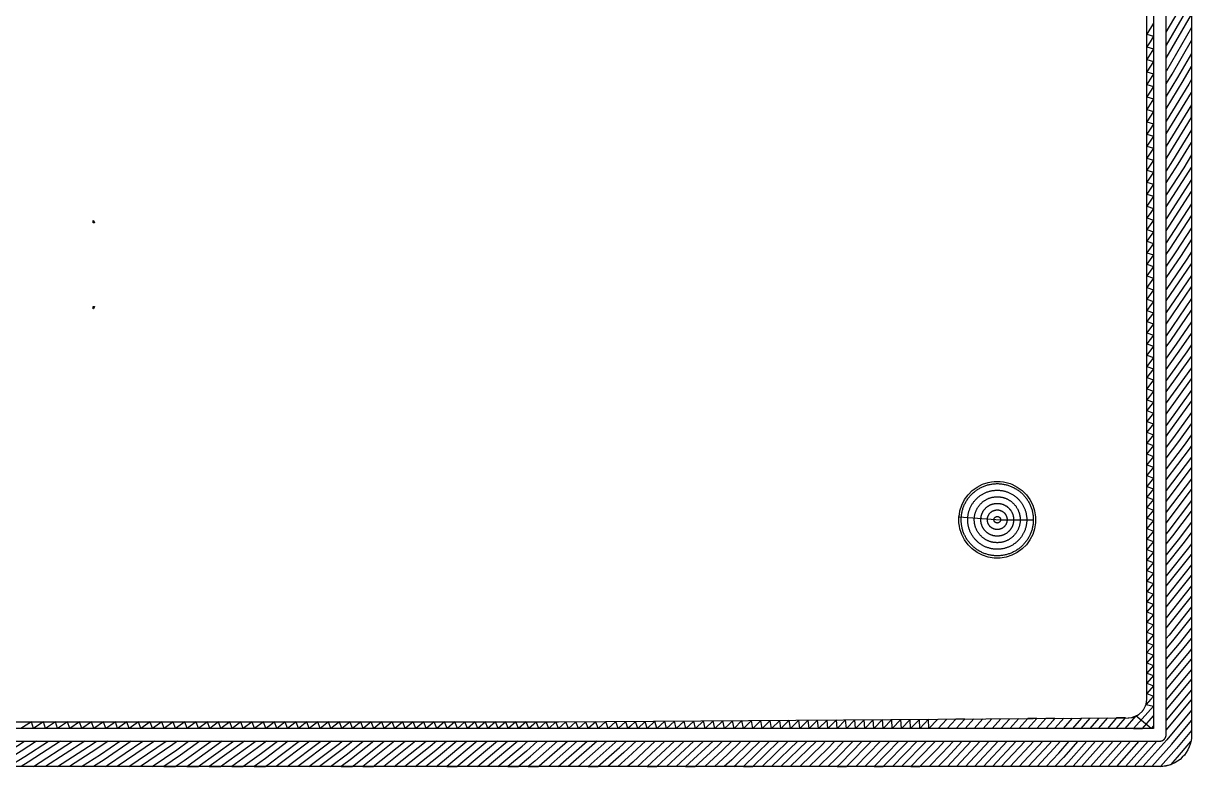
# Model space of a CAD drawing. Header units: metres. Extents: x 100 to 171, y -146 to -25.
# Drawn here: x 138.77 to 170.84, y -146.28 to -125.88 of the extents above; entities that cross this region are included whole.
import ezdxf

# ---------------------------------------------------------------- set-up
doc = ezdxf.new("R2010")
doc.units = ezdxf.units.M

msp = doc.modelspace()

# ---------------------------------------------------------------- linework, layer by layer
for points in [[(170.835, -25.379), (170.835, -145.421), (170.832, -145.486), (170.819, -145.571), (170.798, -145.654), (170.769, -145.735), (170.733, -145.813), (170.688, -145.887), (170.637, -145.956), (170.579, -146.019), (170.516, -146.077), (170.447, -146.128), (170.373, -146.173), (170.295, -146.209), (170.214, -146.238), (170.131, -146.259), (170.046, -146.272), (169.981, -146.275), (100.939, -146.275)], [(100.96, -145.575), (169.96, -145.575), (169.964, -145.575), (169.967, -145.575), (169.97, -145.575), (169.973, -145.574), (169.977, -145.574), (169.981, -145.574), (169.984, -145.573), (169.987, -145.573), (169.991, -145.572), (169.994, -145.572), (169.998, -145.571), (170.001, -145.57), (170.004, -145.569), (170.007, -145.569), (170.011, -145.567), (170.014, -145.566), (170.018, -145.565), (170.02, -145.564), (170.024, -145.563), (170.027, -145.562), (170.03, -145.56), (170.034, -145.559), (170.036, -145.558), (170.039, -145.556), (170.043, -145.554), (170.046, -145.553), (170.049, -145.551), (170.051, -145.549), (170.054, -145.548), (170.057, -145.546), (170.06, -145.543), (170.063, -145.541), (170.065, -145.54), (170.068, -145.538), (170.071, -145.535), (170.074, -145.533), (170.077, -145.53), (170.078, -145.529), (170.081, -145.526), (170.084, -145.524), (170.086, -145.521), (170.089, -145.518), (170.09, -145.517), (170.093, -145.514), (170.095, -145.511), (170.098, -145.508), (170.1, -145.505), (170.101, -145.503), (170.103, -145.5), (170.106, -145.497), (170.108, -145.494), (170.109, -145.491), (170.111, -145.489), (170.113, -145.486), (170.114, -145.483), (170.116, -145.479), (170.118, -145.476), (170.119, -145.474), (170.12, -145.47), (170.122, -145.467), (170.123, -145.464), (170.124, -145.46), (170.125, -145.458), (170.126, -145.454), (170.127, -145.451), (170.129, -145.447), (170.129, -145.444), (170.13, -145.441), (170.131, -145.438), (170.132, -145.434), (170.132, -145.431), (170.133, -145.427), (170.133, -145.424), (170.134, -145.421), (170.134, -145.417), (170.134, -145.413), (170.135, -145.41), (170.135, -145.407), (170.135, -145.404), (170.135, -145.4), (170.135, -25.4)], [(169.785, -25.575), (169.785, -145.225), (101.135, -145.225), (101.135, -25.575)], [(101.835, -145.049), (153.453, -145.049), (153.454, -145.049), (153.457, -145.049), (153.457, -145.049), (169.089, -144.936), (169.093, -144.936), (169.097, -144.936), (169.1, -144.936), (169.104, -144.936), (169.107, -144.935), (169.196, -144.924), (169.2, -144.923), (169.203, -144.923), (169.207, -144.922), (169.21, -144.921), (169.214, -144.92), (169.217, -144.919), (169.221, -144.918), (169.224, -144.917), (169.228, -144.916), (169.231, -144.915), (169.234, -144.914), (169.238, -144.912), (169.35, -144.863), (169.354, -144.861), (169.357, -144.86), (169.361, -144.858), (169.364, -144.856), (169.367, -144.854), (169.37, -144.852), (169.374, -144.85), (169.377, -144.848), (169.38, -144.846), (169.383, -144.843), (169.386, -144.841), (169.389, -144.838), (169.392, -144.836), (169.482, -144.752), (169.485, -144.75), (169.488, -144.747), (169.49, -144.744), (169.493, -144.742), (169.495, -144.739), (169.498, -144.736), (169.5, -144.733), (169.502, -144.73), (169.505, -144.726), (169.507, -144.723), (169.509, -144.72), (169.511, -144.717), (169.513, -144.713), (169.571, -144.605), (169.573, -144.602), (169.575, -144.598), (169.576, -144.595), (169.578, -144.591), (169.579, -144.588), (169.58, -144.584), (169.582, -144.581), (169.583, -144.577), (169.584, -144.573), (169.585, -144.57), (169.586, -144.566), (169.587, -144.562), (169.587, -144.558), (169.607, -144.437), (169.608, -144.434), (169.608, -144.43), (169.609, -144.426), (169.609, -144.423), (169.609, -144.419), (169.609, -144.416), (169.609, -144.412), (169.609, -26.275)], [(170.135, -126.837), (170.835, -125.636), (170.835, -125.278), (170.834, -125.28), (170.135, -126.479), (170.135, -126.122), (170.677, -125.192), (170.835, -124.905)], [(169.785, -125.873), (169.609, -126.174), (169.785, -126.23), (169.695, -126.384), (169.609, -126.523), (169.785, -126.582), (169.609, -126.866), (169.785, -126.925), (169.609, -127.21), (169.785, -127.268), (169.609, -127.553), (169.785, -127.611), (169.609, -127.896), (169.785, -127.954), (169.609, -128.239), (169.785, -128.297), (169.609, -128.582), (169.785, -128.64), (169.732, -128.726), (169.609, -128.915), (169.785, -128.975), (169.609, -129.245), (169.785, -129.305), (169.609, -129.575), (169.785, -129.635), (169.609, -129.905), (169.785, -129.965), (169.609, -130.235), (169.785, -130.295), (169.609, -130.565), (169.785, -130.625), (169.609, -130.895), (169.785, -130.955), (169.694, -131.095), (169.609, -131.218), (169.785, -131.281), (169.609, -131.536), (169.785, -131.599), (169.609, -131.854), (169.785, -131.917), (169.609, -132.173), (169.785, -132.235), (169.609, -132.491), (169.785, -132.553), (169.609, -132.809), (169.785, -132.871), (169.609, -133.127), (169.785, -133.189), (169.609, -133.445), (169.785, -133.508), (169.728, -133.59), (169.609, -133.755), (169.785, -133.819), (169.609, -134.062), (169.785, -134.126), (169.609, -134.369), (169.785, -134.434), (169.609, -134.676), (169.785, -134.741), (169.609, -134.984), (169.785, -135.048), (169.609, -135.291), (169.785, -135.355), (169.609, -135.598), (169.785, -135.663), (169.609, -135.905), (169.785, -135.97), (169.68, -136.115), (169.609, -136.208), (169.785, -136.274), (169.609, -136.505), (169.785, -136.572), (169.609, -136.802), (169.785, -136.869), (169.609, -137.099), (169.785, -137.166), (169.609, -137.397), (169.785, -137.463), (169.609, -137.694), (169.785, -137.761), (169.609, -137.991), (169.785, -138.058), (169.609, -138.288), (169.785, -138.355), (169.609, -138.586), (169.785, -138.652), (169.691, -138.776), (169.609, -138.878), (169.785, -138.946), (169.609, -139.166), (169.785, -139.234), (169.609, -139.454), (169.785, -139.523), (169.609, -139.742), (169.785, -139.811), (169.609, -140.03), (169.785, -140.099), (169.609, -140.318), (169.785, -140.387), (169.609, -140.606), (169.785, -140.675), (169.609, -140.894), (169.785, -140.963), (169.609, -141.182), (169.785, -141.251), (169.611, -141.468), (169.609, -141.47), (169.785, -141.539), (169.75, -141.582), (169.609, -141.75), (169.785, -141.821), (169.609, -142.029), (169.785, -142.1), (169.609, -142.309), (169.785, -142.38), (169.609, -142.588), (169.785, -142.659), (169.609, -142.868), (169.785, -142.939), (169.609, -143.147), (169.785, -143.218), (169.609, -143.427), (169.785, -143.498), (169.609, -143.706), (169.785, -143.777), (169.609, -143.986), (169.785, -144.057), (169.609, -144.266), (169.785, -144.337), (169.712, -144.423), (169.586, -144.566), (169.785, -144.612), (169.243, -145.225), (169.484, -145.225), (169.785, -144.884), (169.785, -145.156), (169.724, -145.225), (169.306, -144.882), (169.003, -145.225), (168.763, -145.225), (169.018, -144.937), (168.776, -144.939), (168.523, -145.225), (168.282, -145.225), (168.534, -144.94)], [(170.835, -125.993), (170.143, -127.181), (170.135, -127.193)], [(170.135, -127.537), (170.297, -127.274), (170.835, -126.351)], [(170.835, -126.708), (170.451, -127.366), (170.135, -127.88)], [(170.135, -128.223), (170.606, -127.459), (170.835, -127.065)], [(170.835, -127.423), (170.76, -127.551), (170.135, -128.566)], [(170.135, -128.909), (170.835, -127.773)], [(170.135, -129.593), (170.161, -129.553), (170.835, -128.459), (170.835, -128.116), (170.135, -129.252)], [(170.835, -128.802), (170.313, -129.65), (170.135, -129.923)], [(170.135, -130.253), (170.465, -129.746), (170.835, -129.145)], [(170.835, -129.488), (170.617, -129.842), (170.135, -130.583)], [(170.135, -130.913), (170.769, -129.939), (170.835, -129.831)], [(170.835, -130.167), (170.135, -131.243)], [(170.135, -131.573), (170.835, -130.497)], [(170.835, -130.827), (170.135, -131.903)], [(140.69, -131.35), (140.69, -131.286), (140.695, -131.292), (140.724, -131.35), (140.69, -131.35)], [(170.135, -132.224), (170.253, -132.051), (170.835, -131.157)], [(170.835, -131.487), (170.403, -132.151), (170.135, -132.542)], [(170.135, -132.86), (170.553, -132.251), (170.835, -131.817)], [(170.835, -132.148), (170.702, -132.351), (170.135, -133.178)], [(170.835, -132.794), (170.135, -133.815), (170.135, -133.497), (170.835, -132.476)], [(170.135, -134.133), (170.835, -133.113)], [(140.69, -133.714), (140.69, -133.65), (140.724, -133.65), (140.695, -133.708), (140.69, -133.714)], [(170.835, -133.431), (170.135, -134.451)], [(170.135, -134.759), (170.265, -134.58), (170.835, -133.749)], [(170.835, -134.067), (170.412, -134.683), (170.135, -135.067)], [(170.135, -135.374), (170.559, -134.787), (170.835, -134.385)], [(170.835, -134.703), (170.706, -134.891), (170.135, -135.681)], [(170.135, -135.988), (170.835, -135.02)], [(170.835, -135.327), (170.135, -136.296)], [(170.135, -136.603), (170.835, -135.635)], [(170.835, -135.942), (170.135, -136.91)], [(170.135, -137.213), (170.194, -137.136), (170.835, -136.249)], [(170.835, -136.556), (170.338, -137.244), (170.135, -137.511)], [(170.135, -137.808), (170.483, -137.351), (170.835, -136.864)], [(170.835, -137.171), (170.627, -137.458), (170.135, -138.105)], [(170.135, -138.402), (170.772, -137.565), (170.835, -137.478)], [(170.835, -137.78), (170.135, -138.7)], [(170.135, -138.997), (170.835, -138.077)], [(164.449, -139.417), (164.46, -139.352), (164.475, -139.254), (164.526, -139.097), (164.602, -138.949), (164.699, -138.816), (164.816, -138.699), (164.949, -138.602), (165.097, -138.526), (165.254, -138.475), (165.339, -138.462), (165.417, -138.449), (165.583, -138.449), (165.673, -138.464), (165.746, -138.475), (165.852, -138.51), (165.903, -138.526), (166.051, -138.602), (166.184, -138.699), (166.301, -138.816), (166.398, -138.949), (166.474, -139.097), (166.525, -139.254), (166.551, -139.417), (166.551, -139.583), (166.525, -139.746), (166.474, -139.903), (166.398, -140.051), (166.301, -140.184), (166.184, -140.301), (166.051, -140.398), (165.903, -140.474), (165.746, -140.525), (165.583, -140.551), (165.417, -140.551), (165.254, -140.525), (165.097, -140.474), (164.949, -140.398), (164.816, -140.301), (164.699, -140.184), (164.602, -140.051), (164.526, -139.903), (164.51, -139.852), (164.475, -139.746), (164.464, -139.673), (164.449, -139.583), (164.449, -139.417), (165.59, -139.5), (165.59, -139.502), (165.59, -139.504), (165.59, -139.507), (165.59, -139.509), (165.589, -139.511), (165.589, -139.513), (165.589, -139.515), (165.588, -139.518), (165.588, -139.52), (165.587, -139.522), (165.587, -139.524), (165.586, -139.526), (165.585, -139.528), (165.585, -139.53), (165.584, -139.532), (165.583, -139.534), (165.582, -139.536), (165.581, -139.538), (165.58, -139.54), (165.579, -139.542), (165.578, -139.544), (165.577, -139.546), (165.576, -139.548), (165.575, -139.55), (165.574, -139.552), (165.572, -139.554), (165.571, -139.555), (165.57, -139.557), (165.568, -139.559), (165.567, -139.56), (165.565, -139.562), (165.564, -139.564), (165.562, -139.565), (165.56, -139.567), (165.559, -139.568), (165.557, -139.57), (165.555, -139.571), (165.554, -139.572), (165.552, -139.574), (165.55, -139.575), (165.548, -139.576), (165.546, -139.577), (165.544, -139.578), (165.542, -139.579), (165.54, -139.58), (165.538, -139.581), (165.536, -139.582), (165.534, -139.583), (165.532, -139.584), (165.53, -139.585), (165.528, -139.585), (165.526, -139.586), (165.524, -139.587), (165.522, -139.587), (165.52, -139.588), (165.518, -139.588), (165.515, -139.589), (165.513, -139.589), (165.511, -139.589), (165.509, -139.59), (165.507, -139.59), (165.504, -139.59), (165.502, -139.59), (165.5, -139.59), (165.498, -139.59), (165.496, -139.59), (165.493, -139.59), (165.491, -139.59), (165.489, -139.589), (165.487, -139.589), (165.485, -139.589), (165.482, -139.588), (165.48, -139.588), (165.478, -139.587), (165.476, -139.587), (165.474, -139.586), (165.472, -139.585), (165.47, -139.585), (165.468, -139.584), (165.466, -139.583), (165.464, -139.582), (165.462, -139.581), (165.46, -139.58), (165.458, -139.579), (165.456, -139.578), (165.454, -139.577), (165.452, -139.576), (165.45, -139.575), (165.448, -139.574), (165.446, -139.572), (165.445, -139.571), (165.443, -139.57), (165.441, -139.568), (165.44, -139.567), (165.438, -139.565), (165.436, -139.564), (165.435, -139.562), (165.433, -139.56), (165.432, -139.559), (165.43, -139.557), (165.429, -139.555), (165.428, -139.554), (165.426, -139.552), (165.425, -139.55), (165.424, -139.548), (165.423, -139.546), (165.422, -139.544), (165.421, -139.542), (165.42, -139.54), (165.419, -139.538), (165.418, -139.536), (165.417, -139.534), (165.416, -139.532), (165.415, -139.53), (165.415, -139.528), (165.414, -139.526), (165.413, -139.524), (165.413, -139.522), (165.412, -139.52), (165.412, -139.518), (165.411, -139.515), (165.411, -139.513), (165.411, -139.511), (165.41, -139.509), (165.41, -139.507), (165.41, -139.504), (165.41, -139.502), (165.41, -139.5), (165.41, -139.498), (165.41, -139.496), (165.41, -139.493), (165.41, -139.491), (165.411, -139.489), (165.411, -139.487), (165.411, -139.485), (165.412, -139.482), (165.412, -139.48), (165.413, -139.478), (165.413, -139.476), (165.414, -139.474), (165.415, -139.472), (165.415, -139.47), (165.416, -139.468), (165.417, -139.466), (165.418, -139.464), (165.419, -139.462), (165.42, -139.46), (165.421, -139.458), (165.422, -139.456), (165.423, -139.454), (165.424, -139.452), (165.425, -139.45), (165.426, -139.448), (165.428, -139.446), (165.429, -139.445), (165.43, -139.443), (165.432, -139.441), (165.433, -139.44), (165.435, -139.438), (165.436, -139.436), (165.438, -139.435), (165.44, -139.433), (165.441, -139.432), (165.443, -139.43), (165.445, -139.429), (165.446, -139.428), (165.448, -139.426), (165.45, -139.425), (165.452, -139.424), (165.454, -139.423), (165.456, -139.422), (165.458, -139.421), (165.46, -139.42), (165.462, -139.419), (165.464, -139.418), (165.466, -139.417), (165.468, -139.416), (165.47, -139.415), (165.472, -139.415), (165.474, -139.414), (165.476, -139.413), (165.478, -139.413), (165.48, -139.412), (165.482, -139.412), (165.485, -139.411), (165.487, -139.411), (165.489, -139.411), (165.491, -139.41), (165.493, -139.41), (165.496, -139.41), (165.498, -139.41), (165.5, -139.41), (165.502, -139.41), (165.504, -139.41), (165.507, -139.41), (165.509, -139.41), (165.511, -139.411), (165.513, -139.411), (165.515, -139.411), (165.518, -139.412), (165.52, -139.412), (165.522, -139.413), (165.524, -139.413), (165.526, -139.414), (165.528, -139.415), (165.53, -139.415), (165.532, -139.416), (165.534, -139.417), (165.536, -139.418), (165.538, -139.419), (165.54, -139.42), (165.542, -139.421), (165.544, -139.422), (165.546, -139.423), (165.548, -139.424), (165.55, -139.425), (165.552, -139.426), (165.554, -139.428), (165.555, -139.429), (165.557, -139.43), (165.559, -139.432), (165.56, -139.433), (165.562, -139.435), (165.564, -139.436), (165.565, -139.438), (165.567, -139.44), (165.568, -139.441), (165.57, -139.443), (165.571, -139.445), (165.572, -139.446), (165.574, -139.448), (165.575, -139.45), (165.576, -139.452), (165.577, -139.454), (165.578, -139.456), (165.579, -139.458), (165.58, -139.46), (165.581, -139.462), (165.582, -139.464), (165.583, -139.466), (165.584, -139.468), (165.585, -139.47), (165.585, -139.472), (165.586, -139.474), (165.587, -139.476), (165.587, -139.478), (165.588, -139.48), (165.588, -139.482), (165.589, -139.485), (165.589, -139.487), (165.589, -139.489), (165.59, -139.491), (165.59, -139.493), (165.59, -139.496), (165.59, -139.498), (165.59, -139.5), (165.77, -139.5), (165.77, -139.507), (165.77, -139.513), (165.769, -139.52), (165.769, -139.526), (165.768, -139.533), (165.767, -139.54), (165.766, -139.546), (165.765, -139.553), (165.763, -139.559), (165.762, -139.566), (165.76, -139.572), (165.758, -139.578), (165.756, -139.585), (165.754, -139.591), (165.752, -139.597), (165.749, -139.603), (165.747, -139.609), (165.744, -139.615), (165.741, -139.621), (165.738, -139.627), (165.735, -139.633), (165.732, -139.639), (165.728, -139.644), (165.724, -139.65), (165.721, -139.655), (165.717, -139.661), (165.713, -139.666), (165.709, -139.671), (165.704, -139.676), (165.7, -139.681), (165.696, -139.686), (165.691, -139.691), (165.686, -139.696), (165.681, -139.7), (165.676, -139.704), (165.671, -139.709), (165.666, -139.713), (165.661, -139.717), (165.655, -139.721), (165.65, -139.724), (165.644, -139.728), (165.639, -139.732), (165.633, -139.735), (165.627, -139.738), (165.621, -139.741), (165.615, -139.744), (165.609, -139.747), (165.603, -139.749), (165.597, -139.752), (165.591, -139.754), (165.585, -139.756), (165.578, -139.758), (165.572, -139.76), (165.566, -139.762), (165.559, -139.763), (165.553, -139.765), (165.546, -139.766), (165.54, -139.767), (165.533, -139.768), (165.526, -139.769), (165.52, -139.769), (165.513, -139.77), (165.507, -139.77), (165.5, -139.77), (165.493, -139.77), (165.487, -139.77), (165.48, -139.769), (165.474, -139.769), (165.467, -139.768), (165.46, -139.767), (165.454, -139.766), (165.447, -139.765), (165.441, -139.763), (165.434, -139.762), (165.428, -139.76), (165.422, -139.758), (165.415, -139.756), (165.409, -139.754), (165.403, -139.752), (165.397, -139.749), (165.391, -139.747), (165.385, -139.744), (165.379, -139.741), (165.373, -139.738), (165.367, -139.735), (165.361, -139.732), (165.356, -139.728), (165.35, -139.724), (165.345, -139.721), (165.339, -139.717), (165.334, -139.713), (165.329, -139.709), (165.324, -139.704), (165.319, -139.7), (165.314, -139.696), (165.309, -139.691), (165.304, -139.686), (165.3, -139.681), (165.296, -139.676), (165.291, -139.671), (165.287, -139.666), (165.283, -139.661), (165.279, -139.655), (165.276, -139.65), (165.272, -139.644), (165.268, -139.639), (165.265, -139.633), (165.262, -139.627), (165.259, -139.621), (165.256, -139.615), (165.253, -139.609), (165.251, -139.603), (165.248, -139.597), (165.246, -139.591), (165.244, -139.585), (165.242, -139.578), (165.24, -139.572), (165.238, -139.566), (165.237, -139.559), (165.235, -139.553), (165.234, -139.546), (165.233, -139.54), (165.232, -139.533), (165.231, -139.526), (165.231, -139.52), (165.23, -139.513), (165.23, -139.507), (165.23, -139.5), (165.23, -139.493), (165.23, -139.487), (165.231, -139.48), (165.231, -139.474), (165.232, -139.467), (165.233, -139.46), (165.234, -139.454), (165.235, -139.447), (165.237, -139.441), (165.238, -139.434), (165.24, -139.428), (165.242, -139.422), (165.244, -139.415), (165.246, -139.409), (165.248, -139.403), (165.251, -139.397), (165.253, -139.391), (165.256, -139.385), (165.259, -139.379), (165.262, -139.373), (165.265, -139.367), (165.268, -139.361), (165.272, -139.356), (165.276, -139.35), (165.279, -139.345), (165.283, -139.339), (165.287, -139.334), (165.291, -139.329), (165.296, -139.324), (165.3, -139.319), (165.304, -139.314), (165.309, -139.309), (165.314, -139.304), (165.319, -139.3), (165.324, -139.296), (165.329, -139.291), (165.334, -139.287), (165.339, -139.283), (165.345, -139.279), (165.35, -139.276), (165.356, -139.272), (165.361, -139.268), (165.367, -139.265), (165.373, -139.262), (165.379, -139.259), (165.385, -139.256), (165.391, -139.253), (165.397, -139.251), (165.403, -139.248), (165.409, -139.246), (165.415, -139.244), (165.422, -139.242), (165.428, -139.24), (165.434, -139.238), (165.441, -139.237), (165.447, -139.235), (165.454, -139.234), (165.46, -139.233), (165.467, -139.232), (165.474, -139.231), (165.48, -139.231), (165.487, -139.23), (165.493, -139.23), (165.5, -139.23), (165.507, -139.23), (165.513, -139.23), (165.52, -139.231), (165.526, -139.231), (165.533, -139.232), (165.54, -139.233), (165.546, -139.234), (165.553, -139.235), (165.559, -139.237), (165.566, -139.238), (165.572, -139.24), (165.578, -139.242), (165.585, -139.244), (165.591, -139.246), (165.597, -139.248), (165.603, -139.251), (165.609, -139.253), (165.615, -139.256), (165.621, -139.259), (165.627, -139.262), (165.633, -139.265), (165.639, -139.268), (165.644, -139.272), (165.65, -139.276), (165.655, -139.279), (165.661, -139.283), (165.666, -139.287), (165.671, -139.291), (165.676, -139.296), (165.681, -139.3), (165.686, -139.304), (165.691, -139.309), (165.696, -139.314), (165.7, -139.319), (165.704, -139.324), (165.709, -139.329), (165.713, -139.334), (165.717, -139.339), (165.721, -139.345), (165.724, -139.35), (165.728, -139.356), (165.732, -139.361), (165.735, -139.367), (165.738, -139.373), (165.741, -139.379), (165.744, -139.385), (165.747, -139.391), (165.749, -139.397), (165.752, -139.403), (165.754, -139.409), (165.756, -139.415), (165.758, -139.422), (165.76, -139.428), (165.762, -139.434), (165.763, -139.441), (165.765, -139.447), (165.766, -139.454), (165.767, -139.46), (165.768, -139.467), (165.769, -139.474), (165.769, -139.48), (165.77, -139.487), (165.77, -139.493), (165.77, -139.5), (165.95, -139.5), (165.95, -139.511), (165.949, -139.522), (165.949, -139.533), (165.948, -139.544), (165.947, -139.555), (165.945, -139.566), (165.943, -139.577), (165.941, -139.588), (165.939, -139.599), (165.937, -139.609), (165.934, -139.62), (165.931, -139.631), (165.927, -139.641), (165.924, -139.652), (165.92, -139.662), (165.916, -139.672), (165.911, -139.682), (165.907, -139.692), (165.902, -139.702), (165.897, -139.712), (165.892, -139.722), (165.886, -139.731), (165.88, -139.741), (165.874, -139.75), (165.868, -139.759), (165.861, -139.768), (165.855, -139.777), (165.848, -139.785), (165.841, -139.794), (165.833, -139.802), (165.826, -139.81), (165.818, -139.818), (165.81, -139.826), (165.802, -139.833), (165.794, -139.841), (165.785, -139.848), (165.777, -139.855), (165.768, -139.861), (165.759, -139.868), (165.75, -139.874), (165.741, -139.88), (165.731, -139.886), (165.722, -139.892), (165.712, -139.897), (165.702, -139.902), (165.692, -139.907), (165.682, -139.911), (165.672, -139.916), (165.662, -139.92), (165.652, -139.924), (165.641, -139.927), (165.631, -139.931), (165.62, -139.934), (165.609, -139.937), (165.599, -139.939), (165.588, -139.941), (165.577, -139.943), (165.566, -139.945), (165.555, -139.947), (165.544, -139.948), (165.533, -139.949), (165.522, -139.949), (165.511, -139.95), (165.5, -139.95), (165.489, -139.95), (165.478, -139.949), (165.467, -139.949), (165.456, -139.948), (165.445, -139.947), (165.434, -139.945), (165.423, -139.943), (165.412, -139.941), (165.401, -139.939), (165.391, -139.937), (165.38, -139.934), (165.369, -139.931), (165.359, -139.927), (165.348, -139.924), (165.338, -139.92), (165.328, -139.916), (165.318, -139.911), (165.308, -139.907), (165.298, -139.902), (165.288, -139.897), (165.278, -139.892), (165.269, -139.886), (165.259, -139.88), (165.25, -139.874), (165.241, -139.868), (165.232, -139.861), (165.223, -139.855), (165.215, -139.848), (165.206, -139.841), (165.198, -139.833), (165.19, -139.826), (165.182, -139.818), (165.174, -139.81), (165.167, -139.802), (165.159, -139.794), (165.152, -139.785), (165.145, -139.777), (165.139, -139.768), (165.132, -139.759), (165.126, -139.75), (165.12, -139.741), (165.114, -139.731), (165.108, -139.722), (165.103, -139.712), (165.098, -139.702), (165.093, -139.692), (165.089, -139.682), (165.084, -139.672), (165.08, -139.662), (165.076, -139.652), (165.073, -139.641), (165.069, -139.631), (165.066, -139.62), (165.063, -139.609), (165.061, -139.599), (165.059, -139.588), (165.057, -139.577), (165.055, -139.566), (165.053, -139.555), (165.052, -139.544), (165.051, -139.533), (165.051, -139.522), (165.05, -139.511), (165.05, -139.5), (165.05, -139.489), (165.051, -139.478), (165.051, -139.467), (165.052, -139.456), (165.053, -139.445), (165.055, -139.434), (165.057, -139.423), (165.059, -139.412), (165.061, -139.401), (165.063, -139.391), (165.066, -139.38), (165.069, -139.369), (165.073, -139.359), (165.076, -139.348), (165.08, -139.338), (165.084, -139.328), (165.089, -139.318), (165.093, -139.308), (165.098, -139.298), (165.103, -139.288), (165.108, -139.278), (165.114, -139.269), (165.12, -139.259), (165.126, -139.25), (165.132, -139.241), (165.139, -139.232), (165.145, -139.223), (165.152, -139.215), (165.159, -139.206), (165.167, -139.198), (165.174, -139.19), (165.182, -139.182), (165.19, -139.174), (165.198, -139.167), (165.206, -139.159), (165.215, -139.152), (165.223, -139.145), (165.232, -139.139), (165.241, -139.132), (165.25, -139.126), (165.259, -139.12), (165.269, -139.114), (165.278, -139.108), (165.288, -139.103), (165.298, -139.098), (165.308, -139.093), (165.318, -139.089), (165.328, -139.084), (165.338, -139.08), (165.348, -139.076), (165.359, -139.073), (165.369, -139.069), (165.38, -139.066), (165.391, -139.063), (165.401, -139.061), (165.412, -139.059), (165.423, -139.057), (165.434, -139.055), (165.445, -139.053), (165.456, -139.052), (165.467, -139.051), (165.478, -139.051), (165.489, -139.05), (165.5, -139.05), (165.511, -139.05), (165.522, -139.051), (165.533, -139.051), (165.544, -139.052), (165.555, -139.053), (165.566, -139.055), (165.577, -139.057), (165.588, -139.059), (165.599, -139.061), (165.609, -139.063), (165.62, -139.066), (165.631, -139.069), (165.641, -139.073), (165.652, -139.076), (165.662, -139.08), (165.672, -139.084), (165.682, -139.089), (165.692, -139.093), (165.702, -139.098), (165.712, -139.103), (165.722, -139.108), (165.731, -139.114), (165.741, -139.12), (165.75, -139.126), (165.759, -139.132), (165.768, -139.139), (165.777, -139.145), (165.785, -139.152), (165.794, -139.159), (165.802, -139.167), (165.81, -139.174), (165.818, -139.182), (165.826, -139.19), (165.833, -139.198), (165.841, -139.206), (165.848, -139.215), (165.855, -139.223), (165.861, -139.232), (165.868, -139.241), (165.874, -139.25), (165.88, -139.259), (165.886, -139.269), (165.892, -139.278), (165.897, -139.288), (165.902, -139.298), (165.907, -139.308), (165.911, -139.318), (165.916, -139.328), (165.92, -139.338), (165.924, -139.348), (165.927, -139.359), (165.931, -139.369), (165.934, -139.38), (165.937, -139.391), (165.939, -139.401), (165.941, -139.412), (165.943, -139.423), (165.945, -139.434), (165.947, -139.445), (165.948, -139.456), (165.949, -139.467), (165.949, -139.478), (165.95, -139.489), (165.95, -139.5), (166.13, -139.5), (166.13, -139.515), (166.129, -139.531), (166.128, -139.546), (166.127, -139.562), (166.125, -139.577), (166.123, -139.592), (166.121, -139.608), (166.118, -139.623), (166.115, -139.638), (166.111, -139.653), (166.107, -139.668), (166.103, -139.683), (166.098, -139.698), (166.093, -139.712), (166.088, -139.727), (166.082, -139.741), (166.076, -139.755), (166.07, -139.769), (166.063, -139.783), (166.056, -139.797), (166.048, -139.811), (166.04, -139.824), (166.032, -139.837), (166.024, -139.85), (166.015, -139.863), (166.006, -139.875), (165.997, -139.888), (165.987, -139.9), (165.977, -139.911), (165.967, -139.923), (165.956, -139.934), (165.945, -139.945), (165.934, -139.956), (165.923, -139.967), (165.911, -139.977), (165.9, -139.987), (165.888, -139.997), (165.875, -140.006), (165.863, -140.015), (165.85, -140.024), (165.837, -140.032), (165.824, -140.04), (165.811, -140.048), (165.797, -140.056), (165.783, -140.063), (165.769, -140.07), (165.755, -140.076), (165.741, -140.082), (165.727, -140.088), (165.712, -140.093), (165.698, -140.098), (165.683, -140.103), (165.668, -140.107), (165.653, -140.111), (165.638, -140.115), (165.623, -140.118), (165.608, -140.121), (165.592, -140.123), (165.577, -140.125), (165.562, -140.127), (165.546, -140.128), (165.531, -140.129), (165.515, -140.13), (165.5, -140.13), (165.485, -140.13), (165.469, -140.129), (165.454, -140.128), (165.438, -140.127), (165.423, -140.125), (165.408, -140.123), (165.392, -140.121), (165.377, -140.118), (165.362, -140.115), (165.347, -140.111), (165.332, -140.107), (165.317, -140.103), (165.302, -140.098), (165.288, -140.093), (165.273, -140.088), (165.259, -140.082), (165.245, -140.076), (165.231, -140.07), (165.217, -140.063), (165.203, -140.056), (165.189, -140.048), (165.176, -140.04), (165.163, -140.032), (165.15, -140.024), (165.137, -140.015), (165.125, -140.006), (165.112, -139.997), (165.1, -139.987), (165.089, -139.977), (165.077, -139.967), (165.066, -139.956), (165.055, -139.945), (165.044, -139.934), (165.033, -139.923), (165.023, -139.911), (165.013, -139.9), (165.003, -139.888), (164.994, -139.875), (164.985, -139.863), (164.976, -139.85), (164.968, -139.837), (164.96, -139.824), (164.952, -139.811), (164.944, -139.797), (164.937, -139.783), (164.93, -139.769), (164.924, -139.755), (164.918, -139.741), (164.912, -139.727), (164.907, -139.712), (164.902, -139.698), (164.897, -139.683), (164.893, -139.668), (164.889, -139.653), (164.885, -139.638), (164.882, -139.623), (164.879, -139.608), (164.877, -139.592), (164.875, -139.577), (164.873, -139.562), (164.872, -139.546), (164.871, -139.531), (164.87, -139.515), (164.87, -139.5), (164.87, -139.485), (164.871, -139.469), (164.872, -139.454), (164.873, -139.438), (164.875, -139.423), (164.877, -139.408), (164.879, -139.392), (164.882, -139.377), (164.885, -139.362), (164.889, -139.347), (164.893, -139.332), (164.897, -139.317), (164.902, -139.302), (164.907, -139.288), (164.912, -139.273), (164.918, -139.259), (164.924, -139.245), (164.93, -139.231), (164.937, -139.217), (164.944, -139.203), (164.952, -139.189), (164.96, -139.176), (164.968, -139.163), (164.976, -139.15), (164.985, -139.137), (164.994, -139.125), (165.003, -139.112), (165.013, -139.1), (165.023, -139.089), (165.033, -139.077), (165.044, -139.066), (165.055, -139.055), (165.066, -139.044), (165.077, -139.033), (165.089, -139.023), (165.1, -139.013), (165.112, -139.003), (165.125, -138.994), (165.137, -138.985), (165.15, -138.976), (165.163, -138.968), (165.176, -138.96), (165.189, -138.952), (165.203, -138.944), (165.217, -138.937), (165.231, -138.93), (165.245, -138.924), (165.259, -138.918), (165.273, -138.912), (165.288, -138.907), (165.302, -138.902), (165.317, -138.897), (165.332, -138.893), (165.347, -138.889), (165.362, -138.885), (165.377, -138.882), (165.392, -138.879), (165.408, -138.877), (165.423, -138.875), (165.438, -138.873), (165.454, -138.872), (165.469, -138.871), (165.485, -138.87), (165.5, -138.87), (165.515, -138.87), (165.531, -138.871), (165.546, -138.872), (165.562, -138.873), (165.577, -138.875), (165.592, -138.877), (165.608, -138.879), (165.623, -138.882), (165.638, -138.885), (165.653, -138.889), (165.668, -138.893), (165.683, -138.897), (165.698, -138.902), (165.712, -138.907), (165.727, -138.912), (165.741, -138.918), (165.755, -138.924), (165.769, -138.93), (165.783, -138.937), (165.797, -138.944), (165.811, -138.952), (165.824, -138.96), (165.837, -138.968), (165.85, -138.976), (165.863, -138.985), (165.875, -138.994), (165.888, -139.003), (165.9, -139.013), (165.911, -139.023), (165.923, -139.033), (165.934, -139.044), (165.945, -139.055), (165.956, -139.066), (165.967, -139.077), (165.977, -139.089), (165.987, -139.1), (165.997, -139.112), (166.006, -139.125), (166.015, -139.137), (166.024, -139.15), (166.032, -139.163), (166.04, -139.176), (166.048, -139.189), (166.056, -139.203), (166.063, -139.217), (166.07, -139.231), (166.076, -139.245), (166.082, -139.259), (166.088, -139.273), (166.093, -139.288), (166.098, -139.302), (166.103, -139.317), (166.107, -139.332), (166.111, -139.347), (166.115, -139.362), (166.118, -139.377), (166.121, -139.392), (166.123, -139.408), (166.125, -139.423), (166.127, -139.438), (166.128, -139.454), (166.129, -139.469), (166.13, -139.485), (166.13, -139.5), (166.31, -139.5), (166.31, -139.52), (166.309, -139.54), (166.308, -139.56), (166.306, -139.579), (166.304, -139.599), (166.301, -139.619), (166.298, -139.638), (166.294, -139.658), (166.29, -139.677), (166.286, -139.697), (166.281, -139.716), (166.275, -139.735), (166.269, -139.754), (166.263, -139.773), (166.256, -139.792), (166.248, -139.81), (166.241, -139.828), (166.232, -139.846), (166.224, -139.864), (166.214, -139.882), (166.205, -139.899), (166.195, -139.916), (166.184, -139.933), (166.173, -139.95), (166.162, -139.966), (166.151, -139.983), (166.139, -139.998), (166.126, -140.014), (166.113, -140.029), (166.1, -140.044), (166.087, -140.059), (166.073, -140.073), (166.059, -140.087), (166.044, -140.1), (166.029, -140.113), (166.014, -140.126), (165.998, -140.139), (165.983, -140.151), (165.966, -140.162), (165.95, -140.173), (165.933, -140.184), (165.916, -140.195), (165.899, -140.205), (165.882, -140.214), (165.864, -140.224), (165.846, -140.232), (165.828, -140.241), (165.81, -140.248), (165.792, -140.256), (165.773, -140.263), (165.754, -140.269), (165.735, -140.275), (165.716, -140.281), (165.697, -140.286), (165.677, -140.29), (165.658, -140.294), (165.638, -140.298), (165.619, -140.301), (165.599, -140.304), (165.579, -140.306), (165.56, -140.308), (165.54, -140.309), (165.52, -140.31), (165.5, -140.31), (165.48, -140.31), (165.46, -140.309), (165.44, -140.308), (165.421, -140.306), (165.401, -140.304), (165.381, -140.301), (165.362, -140.298), (165.342, -140.294), (165.323, -140.29), (165.303, -140.286), (165.284, -140.281), (165.265, -140.275), (165.246, -140.269), (165.227, -140.263), (165.208, -140.256), (165.19, -140.248), (165.172, -140.241), (165.154, -140.232), (165.136, -140.224), (165.118, -140.214), (165.101, -140.205), (165.084, -140.195), (165.067, -140.184), (165.05, -140.173), (165.034, -140.162), (165.017, -140.151), (165.002, -140.139), (164.986, -140.126), (164.971, -140.113), (164.956, -140.1), (164.941, -140.087), (164.927, -140.073), (164.913, -140.059), (164.9, -140.044), (164.887, -140.029), (164.874, -140.014), (164.861, -139.998), (164.849, -139.983), (164.838, -139.966), (164.827, -139.95), (164.816, -139.933), (164.805, -139.916), (164.795, -139.899), (164.786, -139.882), (164.776, -139.864), (164.768, -139.846), (164.759, -139.828), (164.752, -139.81), (164.744, -139.792), (164.737, -139.773), (164.731, -139.754), (164.725, -139.735), (164.719, -139.716), (164.714, -139.697), (164.71, -139.677), (164.706, -139.658), (164.702, -139.638), (164.699, -139.619), (164.696, -139.599), (164.694, -139.579), (164.692, -139.56), (164.691, -139.54), (164.69, -139.52), (164.69, -139.5), (164.69, -139.48), (164.691, -139.46), (164.692, -139.44), (164.694, -139.421), (164.696, -139.401), (164.699, -139.381), (164.702, -139.362), (164.706, -139.342), (164.71, -139.323), (164.714, -139.303), (164.719, -139.284), (164.725, -139.265), (164.731, -139.246), (164.737, -139.227), (164.744, -139.208), (164.752, -139.19), (164.759, -139.172), (164.768, -139.154), (164.776, -139.136), (164.786, -139.118), (164.795, -139.101), (164.805, -139.084), (164.816, -139.067), (164.827, -139.05), (164.838, -139.034), (164.849, -139.017), (164.861, -139.002), (164.874, -138.986), (164.887, -138.971), (164.9, -138.956), (164.913, -138.941), (164.927, -138.927), (164.941, -138.913), (164.956, -138.9), (164.971, -138.887), (164.986, -138.874), (165.002, -138.861), (165.017, -138.849), (165.034, -138.838), (165.05, -138.827), (165.067, -138.816), (165.084, -138.805), (165.101, -138.795), (165.118, -138.786), (165.136, -138.776), (165.154, -138.768), (165.172, -138.759), (165.19, -138.752), (165.208, -138.744), (165.227, -138.737), (165.246, -138.731), (165.265, -138.725), (165.284, -138.719), (165.303, -138.714), (165.323, -138.71), (165.342, -138.706), (165.362, -138.702), (165.381, -138.699), (165.401, -138.696), (165.421, -138.694), (165.44, -138.692), (165.46, -138.691), (165.48, -138.69), (165.5, -138.69), (165.52, -138.69), (165.54, -138.691), (165.56, -138.692), (165.579, -138.694), (165.599, -138.696), (165.619, -138.699), (165.638, -138.702), (165.658, -138.706), (165.677, -138.71), (165.697, -138.714), (165.716, -138.719), (165.735, -138.725), (165.754, -138.731), (165.773, -138.737), (165.792, -138.744), (165.81, -138.752), (165.828, -138.759), (165.846, -138.768), (165.864, -138.776), (165.882, -138.786), (165.899, -138.795), (165.916, -138.805), (165.933, -138.816), (165.95, -138.827), (165.966, -138.838), (165.983, -138.849), (165.998, -138.861), (166.014, -138.874), (166.029, -138.887), (166.044, -138.9), (166.059, -138.913), (166.073, -138.927), (166.087, -138.941), (166.1, -138.956), (166.113, -138.971), (166.126, -138.986), (166.139, -139.002), (166.151, -139.017), (166.162, -139.034), (166.173, -139.05), (166.184, -139.067), (166.195, -139.084), (166.205, -139.101), (166.214, -139.118), (166.224, -139.136), (166.232, -139.154), (166.241, -139.172), (166.248, -139.19), (166.256, -139.208), (166.263, -139.227), (166.269, -139.246), (166.275, -139.265), (166.281, -139.284), (166.286, -139.303), (166.29, -139.323), (166.294, -139.342), (166.298, -139.362), (166.301, -139.381), (166.304, -139.401), (166.306, -139.421), (166.308, -139.44), (166.309, -139.46), (166.31, -139.48), (166.31, -139.5), (166.31, -139.5), (166.49, -139.5), (166.49, -139.524), (166.489, -139.549), (166.487, -139.573), (166.485, -139.597), (166.483, -139.621), (166.479, -139.645), (166.475, -139.669), (166.471, -139.693), (166.466, -139.717), (166.46, -139.741), (166.454, -139.764), (166.447, -139.787), (166.44, -139.811), (166.432, -139.834), (166.424, -139.856), (166.415, -139.879), (166.405, -139.901), (166.395, -139.923), (166.384, -139.945), (166.373, -139.967), (166.361, -139.988), (166.349, -140.009), (166.336, -140.03), (166.323, -140.05), (166.309, -140.07), (166.295, -140.09), (166.28, -140.109), (166.265, -140.128), (166.25, -140.147), (166.234, -140.165), (166.217, -140.183), (166.2, -140.2), (166.183, -140.217), (166.165, -140.234), (166.147, -140.25), (166.128, -140.265), (166.109, -140.28), (166.09, -140.295), (166.07, -140.309), (166.05, -140.323), (166.03, -140.336), (166.009, -140.349), (165.988, -140.361), (165.967, -140.373), (165.945, -140.384), (165.923, -140.395), (165.901, -140.405), (165.879, -140.415), (165.856, -140.424), (165.834, -140.432), (165.811, -140.44), (165.787, -140.447), (165.764, -140.454), (165.741, -140.46), (165.717, -140.466), (165.693, -140.471), (165.669, -140.475), (165.645, -140.479), (165.621, -140.483), (165.597, -140.485), (165.573, -140.487), (165.549, -140.489), (165.524, -140.49), (165.5, -140.49), (165.476, -140.49), (165.451, -140.489), (165.427, -140.487), (165.403, -140.485), (165.379, -140.483), (165.355, -140.479), (165.331, -140.475), (165.307, -140.471), (165.283, -140.466), (165.259, -140.46), (165.236, -140.454), (165.213, -140.447), (165.189, -140.44), (165.166, -140.432), (165.144, -140.424), (165.121, -140.415), (165.099, -140.405), (165.077, -140.395), (165.055, -140.384), (165.033, -140.373), (165.012, -140.361), (164.991, -140.349), (164.97, -140.336), (164.95, -140.323), (164.93, -140.309), (164.91, -140.295), (164.891, -140.28), (164.872, -140.265), (164.853, -140.25), (164.835, -140.234), (164.817, -140.217), (164.8, -140.2), (164.783, -140.183), (164.766, -140.165), (164.75, -140.147), (164.735, -140.128), (164.72, -140.109), (164.705, -140.09), (164.691, -140.07), (164.677, -140.05), (164.664, -140.03), (164.651, -140.009), (164.639, -139.988), (164.627, -139.967), (164.616, -139.945), (164.605, -139.923), (164.595, -139.901), (164.585, -139.879), (164.576, -139.856), (164.568, -139.834), (164.56, -139.811), (164.553, -139.787), (164.546, -139.764), (164.54, -139.741), (164.534, -139.717), (164.529, -139.693), (164.525, -139.669), (164.521, -139.645), (164.517, -139.621), (164.515, -139.597), (164.513, -139.573), (164.511, -139.549), (164.51, -139.524), (164.51, -139.5), (164.51, -139.476), (164.511, -139.451), (164.513, -139.427), (164.515, -139.403), (164.517, -139.379), (164.521, -139.355), (164.525, -139.331), (164.529, -139.307), (164.534, -139.283), (164.54, -139.259), (164.546, -139.236), (164.553, -139.213), (164.56, -139.189), (164.568, -139.166), (164.576, -139.144), (164.585, -139.121), (164.595, -139.099), (164.605, -139.077), (164.616, -139.055), (164.627, -139.033), (164.639, -139.012), (164.651, -138.991), (164.664, -138.97), (164.677, -138.95), (164.691, -138.93), (164.705, -138.91), (164.72, -138.891), (164.735, -138.872), (164.75, -138.853), (164.766, -138.835), (164.783, -138.817), (164.8, -138.8), (164.817, -138.783), (164.835, -138.766), (164.853, -138.75), (164.872, -138.735), (164.891, -138.72), (164.91, -138.705), (164.93, -138.691), (164.95, -138.677), (164.97, -138.664), (164.991, -138.651), (165.012, -138.639), (165.033, -138.627), (165.055, -138.616), (165.077, -138.605), (165.099, -138.595), (165.121, -138.585), (165.144, -138.576), (165.166, -138.568), (165.189, -138.56), (165.213, -138.553), (165.236, -138.546), (165.259, -138.54), (165.283, -138.534), (165.307, -138.529), (165.331, -138.525), (165.355, -138.521), (165.379, -138.517), (165.403, -138.515), (165.427, -138.513), (165.451, -138.511), (165.476, -138.51), (165.5, -138.51), (165.524, -138.51), (165.549, -138.511), (165.573, -138.513), (165.597, -138.515), (165.621, -138.517), (165.645, -138.521), (165.669, -138.525), (165.693, -138.529), (165.717, -138.534), (165.741, -138.54), (165.764, -138.546), (165.787, -138.553), (165.811, -138.56), (165.834, -138.568), (165.856, -138.576), (165.879, -138.585), (165.901, -138.595), (165.923, -138.605), (165.945, -138.616), (165.967, -138.627), (165.988, -138.639), (166.009, -138.651), (166.03, -138.664), (166.05, -138.677), (166.07, -138.691), (166.09, -138.705), (166.109, -138.72), (166.128, -138.735), (166.147, -138.75), (166.165, -138.766), (166.183, -138.783), (166.2, -138.8), (166.217, -138.817), (166.234, -138.835), (166.25, -138.853), (166.265, -138.872), (166.28, -138.891), (166.295, -138.91), (166.309, -138.93), (166.323, -138.95), (166.336, -138.97), (166.349, -138.991), (166.361, -139.012), (166.373, -139.033), (166.384, -139.055), (166.395, -139.077), (166.405, -139.099), (166.415, -139.121), (166.424, -139.144), (166.432, -139.166), (166.44, -139.189), (166.447, -139.213), (166.454, -139.236), (166.46, -139.259), (166.466, -139.283), (166.471, -139.307), (166.475, -139.331), (166.479, -139.355), (166.483, -139.379), (166.485, -139.403), (166.487, -139.427), (166.489, -139.451), (166.49, -139.476), (166.49, -139.5), (166.49, -139.5)], [(170.835, -138.374), (170.135, -139.294)], [(170.135, -139.591), (170.835, -138.671)], [(170.835, -138.969), (170.18, -139.83), (170.135, -139.886)], [(170.135, -140.174), (170.322, -139.94), (170.835, -139.266)], [(170.835, -139.563), (170.464, -140.051), (170.135, -140.462)], [(170.135, -140.75), (170.606, -140.162), (170.835, -139.86)], [(170.835, -140.158), (170.748, -140.273), (170.135, -141.038)], [(170.135, -141.326), (170.835, -140.451)], [(170.835, -140.739), (170.135, -141.614)], [(170.135, -141.902), (170.835, -141.027)], [(170.835, -141.315), (170.135, -142.19)], [(170.135, -142.478), (170.835, -141.604)], [(170.835, -141.892), (170.215, -142.667), (170.135, -142.761)], [(170.135, -143.041), (170.354, -142.781), (170.835, -142.18)], [(170.835, -142.468), (170.493, -142.895), (170.135, -143.32)], [(170.135, -143.6), (170.632, -143.009), (170.835, -142.756)], [(170.835, -143.044), (170.771, -143.123), (170.135, -143.88)], [(170.135, -144.159), (170.835, -143.327)], [(170.835, -143.607), (170.135, -144.439)], [(170.135, -144.718), (170.835, -143.886)], [(170.835, -144.166), (170.135, -144.998)], [(170.135, -145.277), (170.835, -144.445)], [(170.835, -144.725), (170.151, -145.538), (169.499, -146.275)], [(163.87, -144.974), (163.863, -144.982), (163.626, -145.225), (163.617, -144.976), (163.374, -145.225), (163.364, -144.978), (163.123, -145.225), (163.111, -144.98), (162.871, -145.225), (162.857, -144.981), (162.62, -145.225), (162.604, -144.983), (162.368, -145.225), (162.351, -144.985), (162.117, -145.225), (162.098, -144.987), (161.865, -145.225), (161.844, -144.989), (161.614, -145.225), (161.591, -144.991), (161.362, -145.225), (161.338, -144.992), (161.111, -145.225), (161.085, -144.994), (160.98, -145.101), (160.853, -145.225), (160.83, -144.996), (160.596, -145.225), (160.57, -144.998), (160.338, -145.225), (160.311, -145), (160.08, -145.225), (160.051, -145.002), (159.822, -145.225), (159.792, -145.004), (159.565, -145.225), (159.532, -145.006), (159.307, -145.225), (159.272, -145.007), (159.049, -145.225), (159.013, -145.009), (158.792, -145.225), (158.753, -145.011), (158.534, -145.225), (158.493, -145.013), (158.276, -145.225), (158.234, -145.015), (158.131, -145.116), (158.013, -145.225), (157.972, -145.017), (157.748, -145.225), (157.706, -145.019), (157.484, -145.225), (157.439, -145.021), (157.219, -145.225), (157.173, -145.023), (156.955, -145.225), (156.906, -145.025), (156.69, -145.225), (156.64, -145.026), (156.426, -145.225), (156.373, -145.028), (156.162, -145.225), (156.107, -145.03), (155.897, -145.225), (155.84, -145.032), (155.633, -145.225), (155.574, -145.034), (155.438, -145.16), (155.365, -145.225), (155.307, -145.036), (155.093, -145.225), (155.033, -145.038), (154.821, -145.225), (154.759, -145.04), (154.55, -145.225), (154.485, -145.042), (154.278, -145.225), (154.211, -145.044), (154.006, -145.225), (153.937, -145.046), (153.734, -145.225), (153.663, -145.048), (153.463, -145.225), (153.389, -145.049), (153.191, -145.225), (153.118, -145.049), (152.919, -145.225), (152.846, -145.049), (152.778, -145.11), (152.641, -145.225), (152.57, -145.049), (152.361, -145.225), (152.29, -145.049), (152.082, -145.225), (152.011, -145.049), (151.802, -145.225), (151.731, -145.049), (151.523, -145.225), (151.452, -145.049), (151.243, -145.225), (151.172, -145.049), (150.964, -145.225), (150.893, -145.049), (150.684, -145.225), (150.613, -145.049), (150.404, -145.225), (150.333, -145.049), (150.268, -145.105), (150.118, -145.225), (150.049, -145.049), (149.83, -145.225), (149.761, -145.049), (149.542, -145.225), (149.473, -145.049), (149.253, -145.225), (149.185, -145.049), (148.965, -145.225), (148.897, -145.049), (148.677, -145.225), (148.609, -145.049), (148.389, -145.225), (148.321, -145.049), (148.101, -145.225), (148.033, -145.049), (147.9, -145.155), (147.809, -145.225), (147.742, -145.049), (147.511, -145.225), (147.445, -145.049), (147.214, -145.225), (147.148, -145.049), (146.917, -145.225), (146.85, -145.049), (146.62, -145.225), (146.553, -145.049), (146.322, -145.225), (146.256, -145.049), (146.025, -145.225), (145.959, -145.049), (145.728, -145.225), (145.661, -145.049), (145.561, -145.126), (145.424, -145.225), (145.359, -145.049), (145.117, -145.225), (145.052, -145.049), (144.809, -145.225), (144.745, -145.049), (144.502, -145.225), (144.438, -145.049), (144.195, -145.225), (144.13, -145.049), (143.888, -145.225), (143.823, -145.049), (143.58, -145.225), (143.516, -145.049), (143.355, -145.166), (143.269, -145.225), (143.206, -145.049), (142.951, -145.225), (142.888, -145.049), (142.633, -145.225), (142.57, -145.049), (142.314, -145.225), (142.252, -145.049), (141.996, -145.225), (141.934, -145.049), (141.678, -145.225), (141.616, -145.049), (141.36, -145.225), (141.298, -145.049), (141.174, -145.134), (141.035, -145.225), (140.974, -145.049), (140.705, -145.225), (140.644, -145.049), (140.374, -145.225), (140.314, -145.049), (140.044, -145.225), (139.984, -145.049), (139.714, -145.225), (139.654, -145.049), (139.384, -145.225), (139.324, -145.049), (139.117, -145.184), (139.051, -145.225), (138.992, -145.049), (138.708, -145.225)], [(164.859, -144.967), (164.62, -145.225), (164.374, -145.225), (164.612, -144.969), (164.365, -144.971), (164.128, -145.225), (163.877, -145.225), (163.993, -145.106), (164.117, -144.972)], [(165.354, -144.963), (165.111, -145.225), (164.865, -145.225), (165.107, -144.965)], [(165.849, -144.96), (165.602, -145.225), (165.357, -145.225), (165.601, -144.962)], [(167.325, -144.949), (167.175, -145.119), (167.076, -145.225), (166.831, -145.225), (167.041, -144.998), (167.083, -144.951), (166.838, -144.953), (166.585, -145.225), (166.339, -145.225), (166.591, -144.954), (166.343, -144.956), (166.094, -145.225), (165.848, -145.225), (166.096, -144.958)], [(167.809, -144.946), (167.562, -145.225), (167.321, -145.225), (167.567, -144.947)], [(168.292, -144.942), (168.042, -145.225), (167.802, -145.225), (168.05, -144.944)], [(169.739, -146.275), (170.288, -145.655), (170.835, -145.005)], [(170.835, -145.284), (170.424, -145.773), (169.98, -146.275), (170.27, -146.218), (170.56, -145.89), (170.815, -145.587)], [(136.282, -146.275), (136.756, -145.999), (137.444, -145.575), (137.787, -145.575), (136.849, -146.153), (136.639, -146.275), (136.994, -146.275), (138.13, -145.575), (138.473, -145.575), (137.337, -146.275), (137.68, -146.275), (138.618, -145.697), (138.806, -145.575), (139.136, -145.575), (138.714, -145.849), (138.023, -146.275), (138.366, -146.275), (138.81, -146.001), (139.466, -145.575), (139.796, -145.575), (138.907, -146.153), (138.709, -146.275)], [(139.05, -146.275), (140.126, -145.575), (140.456, -145.575), (139.38, -146.275)], [(139.71, -146.275), (140.686, -145.64), (140.781, -145.575), (141.099, -145.575), (140.786, -145.79), (140.04, -146.275)], [(140.37, -146.275), (140.886, -145.939), (141.417, -145.575), (141.735, -145.575), (140.986, -146.089), (140.7, -146.275)], [(141.03, -146.275), (141.086, -146.239), (142.053, -145.575), (142.371, -145.575), (141.351, -146.275)], [(141.669, -146.275), (142.69, -145.575), (143.001, -145.575), (142.878, -145.664), (141.987, -146.275)], [(142.306, -146.275), (142.981, -145.811), (143.308, -145.575), (143.616, -145.575), (143.085, -145.959), (142.624, -146.275), (142.942, -146.275), (143.189, -146.106), (143.923, -145.575)], [(144.23, -145.575), (143.292, -146.253), (143.26, -146.275), (143.569, -146.275), (144.537, -145.575)], [(144.845, -145.575), (143.876, -146.275), (144.183, -146.275), (145.095, -145.616), (145.149, -145.575)], [(145.446, -145.575), (145.202, -145.761), (144.491, -146.275), (144.798, -146.275), (145.309, -145.906), (145.744, -145.575)], [(146.041, -145.575), (145.416, -146.05), (145.105, -146.275), (145.412, -146.275), (145.523, -146.195), (146.338, -145.575), (146.635, -145.575), (145.715, -146.275)], [(146.013, -146.275), (146.933, -145.575), (147.23, -145.575), (146.31, -146.275)], [(146.607, -146.275), (147.445, -145.638), (147.523, -145.575)], [(147.811, -145.575), (147.556, -145.779), (146.904, -146.275)], [(147.201, -146.275), (147.666, -145.921), (148.099, -145.575)], [(148.387, -145.575), (147.777, -146.063), (147.499, -146.275), (147.796, -146.275), (147.888, -146.205), (148.675, -145.575)], [(148.963, -145.575), (148.089, -146.275), (148.377, -146.275), (149.251, -145.575), (149.539, -145.575), (148.665, -146.275)], [(148.953, -146.275), (149.823, -145.579), (149.827, -145.575), (150.107, -145.575), (149.937, -145.718), (149.241, -146.275)], [(149.529, -146.275), (150.051, -145.857), (150.386, -145.575)], [(150.666, -145.575), (150.165, -145.996), (149.817, -146.275)], [(150.105, -146.275), (150.279, -146.135), (150.945, -145.575)], [(151.225, -145.575), (150.393, -146.275), (150.393, -146.275), (150.672, -146.275), (151.504, -145.575), (151.784, -145.575), (150.952, -146.275)], [(151.232, -146.275), (152.064, -145.575)], [(152.343, -145.575), (152.343, -145.575), (151.511, -146.275)], [(151.791, -146.275), (152.46, -145.712), (152.615, -145.575)], [(152.886, -145.575), (152.578, -145.848), (152.07, -146.275), (152.35, -146.275), (152.695, -145.984), (153.158, -145.575), (153.43, -145.575), (152.813, -146.121), (152.629, -146.275), (152.909, -146.275), (152.93, -146.257), (153.702, -145.575)], [(153.973, -145.575), (153.182, -146.275)], [(153.453, -146.275), (154.245, -145.575)], [(154.517, -145.575), (153.725, -146.275)], [(153.997, -146.275), (154.788, -145.575), (155.058, -145.575), (155.013, -145.617), (154.269, -146.275), (154.54, -146.275), (155.133, -145.75), (155.322, -145.575)], [(155.587, -145.575), (155.254, -145.884), (154.812, -146.275)], [(155.084, -146.275), (155.375, -146.017), (155.851, -145.575)], [(156.116, -145.575), (155.496, -146.151), (155.355, -146.275)], [(155.627, -146.275), (156.38, -145.575), (156.645, -145.575), (155.891, -146.275), (156.156, -146.275), (156.909, -145.575)], [(157.174, -145.575), (156.42, -146.275)], [(156.684, -146.275), (157.438, -145.575)], [(157.702, -145.575), (156.949, -146.275), (157.213, -146.275), (157.839, -145.694), (157.961, -145.575)], [(158.218, -145.575), (157.963, -145.824), (157.478, -146.275)], [(157.742, -146.275), (158.087, -145.954), (158.476, -145.575)], [(158.734, -145.575), (158.212, -146.085), (158.007, -146.275)], [(158.271, -146.275), (158.336, -146.215), (158.992, -145.575), (159.249, -145.575), (158.532, -146.275), (158.79, -146.275), (159.507, -145.575)], [(159.765, -145.575), (159.047, -146.275)], [(159.305, -146.275), (160.023, -145.575), (160.28, -145.575), (159.563, -146.275)], [(159.821, -146.275), (160.538, -145.575)], [(160.791, -145.575), (160.702, -145.667), (160.078, -146.275)], [(160.336, -146.275), (160.829, -145.794), (161.043, -145.575)], [(161.294, -145.575), (160.956, -145.921), (160.594, -146.275)], [(160.851, -146.275), (161.084, -146.049), (161.546, -145.575)], [(161.797, -145.575), (161.211, -146.176), (161.109, -146.275), (161.366, -146.275), (162.049, -145.575)], [(162.3, -145.575), (161.617, -146.275)], [(161.868, -146.275), (162.551, -145.575), (162.803, -145.575), (162.12, -146.275), (162.371, -146.275), (163.054, -145.575)], [(163.306, -145.575), (162.623, -146.275)], [(162.874, -146.275), (163.557, -145.575), (163.805, -145.575), (163.727, -145.659), (163.126, -146.275), (163.377, -146.275), (163.857, -145.783), (164.051, -145.575)], [(164.296, -145.575), (163.988, -145.907), (163.629, -146.275)], [(163.88, -146.275), (164.118, -146.031), (164.542, -145.575), (164.788, -145.575), (164.248, -146.155), (164.132, -146.275)], [(164.383, -146.275), (165.033, -145.575)], [(165.279, -145.575), (164.629, -146.275)], [(164.874, -146.275), (165.525, -145.575), (165.77, -145.575), (165.12, -146.275)], [(165.366, -146.275), (166.016, -145.575)], [(166.262, -145.575), (165.611, -146.275)], [(165.857, -146.275), (166.507, -145.575), (166.753, -145.575), (166.103, -146.275)], [(166.348, -146.275), (166.921, -145.659), (166.995, -145.575)], [(167.235, -145.575), (167.054, -145.78), (166.594, -146.275)], [(166.84, -146.275), (167.187, -145.901), (167.475, -145.575), (167.716, -145.575), (167.321, -146.022), (167.085, -146.275)], [(167.331, -146.275), (167.454, -146.143), (167.956, -145.575)], [(168.196, -145.575), (167.587, -146.263), (167.577, -146.275)], [(167.817, -146.275), (168.436, -145.575), (168.677, -145.575), (168.058, -146.275)], [(168.298, -146.275), (168.917, -145.575)], [(169.157, -145.575), (168.538, -146.275)], [(168.778, -146.275), (169.397, -145.575), (169.638, -145.575), (169.019, -146.275)], [(169.259, -146.275), (169.878, -145.575)]]:
    msp.add_lwpolyline(points)

doc.saveas('drawing.dxf')
